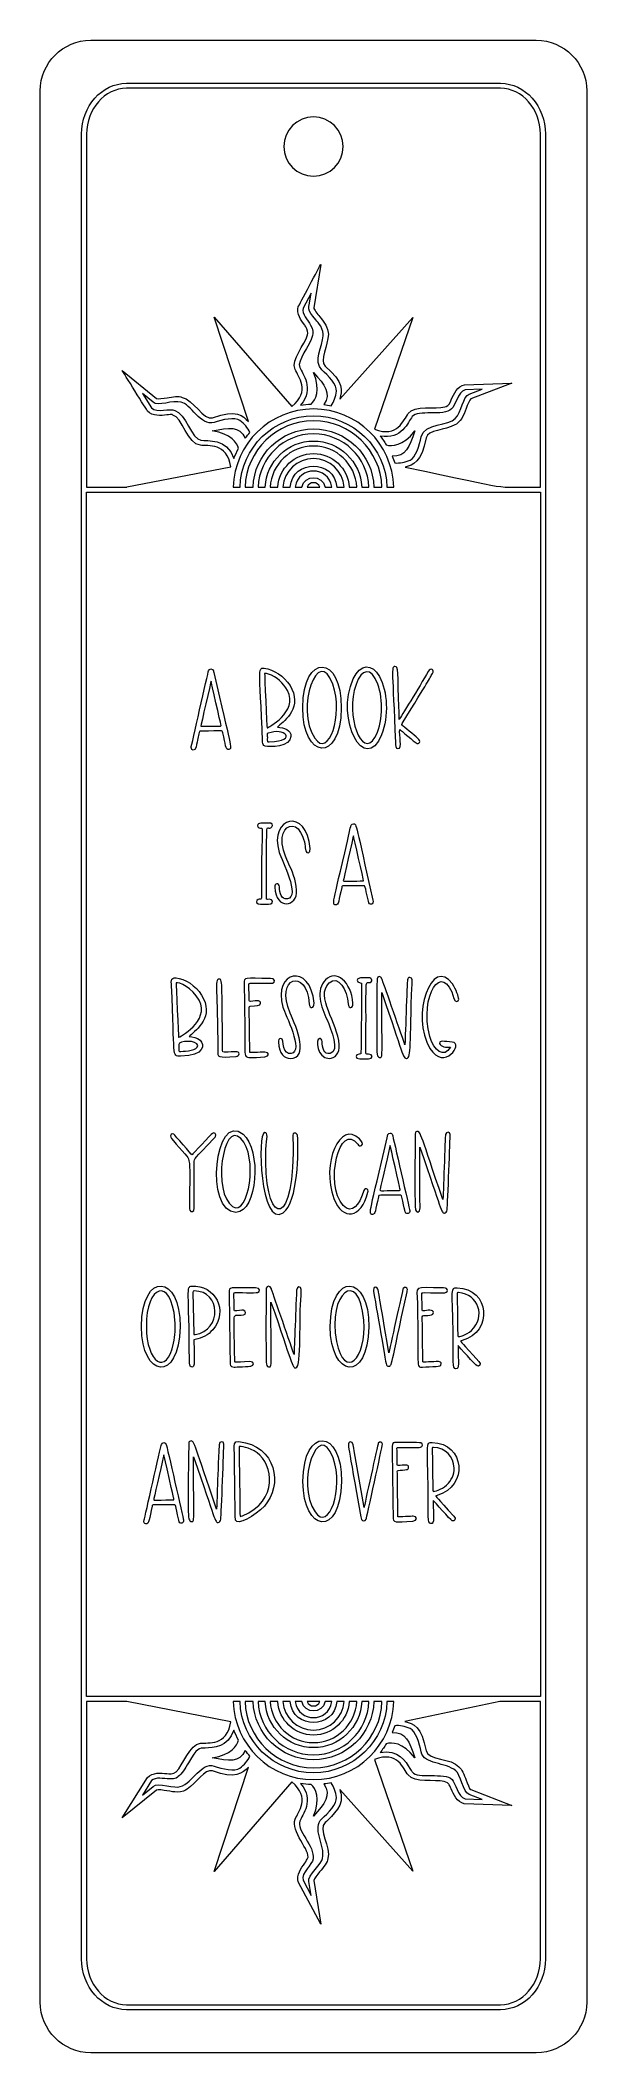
# Model space of a CAD drawing. Header units: inches. Extents: x 186 to 318, y 11 to 493.
import ezdxf

# ---------------------------------------------------------------- set-up
doc = ezdxf.new("R2010")
doc.units = ezdxf.units.IN
doc.header["$MEASUREMENT"] = 0
doc.layers.add('_U+0421_U+043B_U+043E_U+0439 1', color=7, linetype='Continuous')

msp = doc.modelspace()

# ---------------------------------------------------------------- linework, layer by layer
at = {"layer": '_U+0421_U+043B_U+043E_U+0439 1', "color": 7, "lineweight": 9, "true_color": 0xffffff}
msp.add_lwpolyline([(197.6, 96.17), (197.6, 384.91), (306.4, 384.91), (306.4, 96.17), (197.6, 96.17)], dxfattribs=at)
at = {"layer": '_U+0421_U+043B_U+043E_U+0439 1', "color": 1, "lineweight": 9, "true_color": 0xff0000}
for points, knots in [([(305.39, 493.2), (305.39, 493.2), (198.61, 493.2), (198.61, 493.2), (191.91, 493.2), (186.48, 487.77), (186.48, 481.07), (186.48, 481.07), (186.48, 22.93), (186.48, 22.93), (186.48, 16.23), (191.91, 10.8), (198.61, 10.8), (198.61, 10.8), (305.39, 10.8), (305.39, 10.8), (312.09, 10.8), (317.52, 16.23), (317.52, 22.93), (317.52, 22.93), (317.52, 481.07), (317.52, 481.07), (317.52, 487.77), (312.09, 493.2), (305.39, 493.2)], [0, 0, 0, 0, 1, 1, 1, 2, 2, 2, 3, 3, 3, 4, 4, 4, 5, 5, 5, 6, 6, 6, 7, 7, 7, 8, 8, 8, 8]), ([(252, 460.64), (248.09, 460.64), (244.91, 463.81), (244.91, 467.72), (244.91, 471.64), (248.09, 474.81), (252, 474.81), (255.91, 474.81), (259.09, 471.64), (259.09, 467.72), (259.09, 463.81), (255.91, 460.64), (252, 460.64)], [0, 0, 0, 0, 1, 1, 1, 2, 2, 2, 3, 3, 3, 4, 4, 4, 4])]:
    msp.add_open_spline(points, degree=3, knots=knots, dxfattribs=at)
at = {"layer": '_U+0421_U+043B_U+043E_U+0439 1', "color": 7, "lineweight": 9, "true_color": 0xffffff}
for points, knots in [([(296.82, 482.88), (296.82, 482.88), (207.18, 482.88), (207.18, 482.88), (201.24, 482.88), (196.4, 477.41), (196.4, 470.7), (196.4, 470.7), (196.4, 33.3), (196.4, 33.3), (196.4, 26.59), (201.23, 21.12), (207.18, 21.12), (207.18, 21.12), (296.82, 21.12), (296.82, 21.12), (302.76, 21.12), (307.6, 26.58), (307.6, 33.3), (307.6, 33.3), (307.6, 470.7), (307.6, 470.7), (307.6, 477.41), (302.77, 482.88), (296.82, 482.88)], [0, 0, 0, 0, 1, 1, 1, 2, 2, 2, 3, 3, 3, 4, 4, 4, 5, 5, 5, 6, 6, 6, 7, 7, 7, 8, 8, 8, 8]), ([(207.18, 481.68), (207.18, 481.68), (296.82, 481.68), (296.82, 481.68), (302.1, 481.68), (306.4, 476.75), (306.4, 470.7), (306.4, 470.7), (306.4, 386.11), (306.4, 386.11), (294.16, 386.11), (301.23, 385.16), (273.96, 390.89), (275.8, 391.33), (277.98, 392.04), (279, 397.88), (279.4, 399.82), (283.64, 399.74), (285.9, 400.99), (286.29, 401.2), (287.14, 401.78), (287.56, 402.57), (287.91, 403.23), (288.27, 404.06), (288.6, 404.95), (288.9, 405.74), (289.39, 407.05), (289.73, 407.22), (289.73, 407.22), (299.59, 411), (299.59, 411), (299.59, 411), (288.24, 410.6), (288.24, 410.6), (286.55, 410.37), (285.63, 408.39), (285.03, 407.02), (284.96, 406.86), (284.86, 406.7), (284.81, 406.53), (284.58, 405.67), (283.84, 405.44), (283.49, 405.33), (281.24, 404.61), (276.21, 405.87), (274.73, 403.71), (273.54, 402.22), (272.26, 397.87), (266.59, 399.94), (266.59, 399.94), (275.85, 426.77), (275.85, 426.77), (275.85, 426.77), (258.31, 407.2), (258.31, 407.2), (258.89, 409.13), (259.32, 411.3), (254.8, 415.08), (253.29, 416.41), (255.57, 420.13), (255.56, 422.73), (255.55, 423.12), (255.19, 424.54), (254.97, 424.92), (254.61, 425.56), (254.05, 426.23), (253.48, 426.93), (252.94, 427.58), (252.05, 428.67), (252.07, 429.04), (252.07, 429.04), (253.73, 439.47), (253.73, 439.47), (253.64, 439.31), (248.43, 429.51), (248.36, 429.34), (247.86, 427.66), (249.04, 426.05), (249.9, 424.87), (249.98, 424.77), (250.05, 424.65), (250.14, 424.54), (250.62, 424), (250.67, 422.98), (250.56, 422.57), (249.96, 420.25), (246.51, 416.62), (247.61, 414.3), (248.31, 412.52), (251.43, 409.24), (246.81, 405.37), (246.81, 405.37), (228.2, 426.81), (228.2, 426.81), (228.2, 426.81), (236.38, 401.82), (236.38, 401.82), (235.14, 403.15), (233.49, 404.81), (227.8, 402.73), (225.6, 402), (223.17, 407.19), (220.52, 407.59), (219.68, 407.97), (218.32, 407.75), (216.88, 407.51), (216.05, 407.37), (214.67, 407.14), (214.35, 407.35), (214.35, 407.35), (206.15, 414), (206.15, 414), (206.24, 413.84), (212.12, 404.42), (212.23, 404.28), (213.44, 403.01), (215.42, 403.22), (216.87, 403.38), (217.35, 403.43), (218, 403.5), (218.13, 403.46), (218.13, 403.46), (218.25, 403.36), (218.25, 403.36), (220.42, 403), (221.87, 396.35), (224.88, 396.11), (226.77, 395.83), (231.18, 396.89), (232.21, 390.95), (232.21, 390.95), (207.26, 386.12), (207.26, 386.12), (207.26, 386.12), (207.27, 386.11), (207.27, 386.11), (207.27, 386.11), (197.6, 386.11), (197.6, 386.11), (197.6, 386.11), (197.6, 470.7), (197.6, 470.7), (197.6, 476.75), (201.9, 481.68), (207.18, 481.68)], [0, 0, 0, 0, 1, 1, 1, 2, 2, 2, 3, 3, 3, 4, 4, 4, 5, 5, 5, 6, 6, 6, 7, 7, 7, 8, 8, 8, 9, 9, 9, 10, 10, 10, 11, 11, 11, 12, 12, 12, 13, 13, 13, 14, 14, 14, 15, 15, 15, 16, 16, 16, 17, 17, 17, 18, 18, 18, 19, 19, 19, 20, 20, 20, 21, 21, 21, 22, 22, 22, 23, 23, 23, 24, 24, 24, 25, 25, 25, 26, 26, 26, 27, 27, 27, 28, 28, 28, 29, 29, 29, 30, 30, 30, 31, 31, 31, 32, 32, 32, 33, 33, 33, 34, 34, 34, 35, 35, 35, 36, 36, 36, 37, 37, 37, 38, 38, 38, 39, 39, 39, 40, 40, 40, 41, 41, 41, 42, 42, 42, 43, 43, 43, 44, 44, 44, 45, 45, 45, 46, 46, 46, 47, 47, 47, 48, 48, 48, 48]), ([(251.32, 424.93), (250.64, 426.17), (249.14, 427.59), (249.49, 428.94), (249.49, 428.94), (251.42, 432.57), (251.42, 432.57), (250.75, 428.36), (250.36, 428.83), (252.55, 426.17), (252.83, 425.83), (253.35, 425.24), (253.72, 424.66), (254.2, 423.92), (254.37, 422.81), (254.34, 422.35), (254.16, 419.9), (251.84, 416.1), (254.02, 414.17), (255.48, 412.95), (257.71, 410.49), (257.48, 409.08), (257.33, 407.74), (256.92, 406.59), (256.23, 405.57), (255.66, 405.69), (255.07, 405.78), (254.48, 405.85), (256.32, 408.65), (254.76, 410.47), (252, 413.57), (253.77, 409.21), (252.46, 406.97), (251.48, 405.99), (250.61, 405.97), (249.76, 405.89), (248.92, 405.76), (252.31, 409.76), (249.31, 413.29), (248.71, 414.78), (247.94, 416.39), (251.15, 419.88), (251.77, 422.45), (251.89, 422.94), (251.91, 423.88), (251.32, 424.93)], [0, 0, 0, 0, 1, 1, 1, 2, 2, 2, 3, 3, 3, 4, 4, 4, 5, 5, 5, 6, 6, 6, 7, 7, 7, 8, 8, 8, 9, 9, 9, 10, 10, 10, 11, 11, 11, 12, 12, 12, 13, 13, 13, 14, 14, 14, 15, 15, 15, 15]), ([(235.64, 397.82), (234.14, 400.83), (231.78, 400.39), (227.71, 399.54), (232.34, 398.9), (233.65, 396.67), (234.01, 395.33), (233.6, 394.58), (233.25, 393.79), (232.93, 392.98), (231.16, 397.91), (226.61, 397.07), (225.02, 397.3), (222.9, 397.47), (221.29, 403.87), (218.74, 404.49), (217.66, 405.09), (214.49, 403.73), (213.14, 405.06), (213.14, 405.06), (210.97, 408.54), (210.97, 408.54), (210.97, 408.54), (213.54, 406.46), (213.54, 406.46), (214.69, 405.31), (218.23, 407.06), (220.28, 406.41), (222.42, 406.19), (224.97, 400.52), (228.19, 401.6), (229.99, 402.25), (233.23, 402.95), (234.34, 402.05), (235.44, 401.25), (236.22, 400.3), (236.77, 399.19), (236.37, 398.75), (236, 398.29), (235.64, 397.82)], [0, 0, 0, 0, 1, 1, 1, 2, 2, 2, 3, 3, 3, 4, 4, 4, 5, 5, 5, 6, 6, 6, 7, 7, 7, 8, 8, 8, 9, 9, 9, 10, 10, 10, 11, 11, 11, 12, 12, 12, 13, 13, 13, 13]), ([(271.47, 391.88), (271.29, 392.44), (271.09, 393), (270.86, 393.54), (274.19, 393.35), (274.99, 395.61), (276.29, 399.54), (273.39, 395.82), (270.78, 395.85), (269.45, 396.21), (269.01, 396.94), (268.52, 397.64), (267.99, 398.31), (273.15, 397.37), (274.7, 401.74), (275.69, 403), (276.9, 404.75), (283.25, 402.94), (285.05, 404.84), (286.12, 405.48), (286.52, 408.9), (288.35, 409.41), (288.35, 409.41), (292.45, 409.55), (292.45, 409.55), (292.45, 409.55), (289.36, 408.36), (289.36, 408.36), (287.79, 407.94), (287.54, 404), (285.96, 402.55), (284.69, 400.8), (278.5, 401.44), (277.82, 398.1), (277.49, 396.22), (276.48, 393.06), (275.14, 392.55), (273.9, 392.01), (272.7, 391.8), (271.47, 391.88)], [0, 0, 0, 0, 1, 1, 1, 2, 2, 2, 3, 3, 3, 4, 4, 4, 5, 5, 5, 6, 6, 6, 7, 7, 7, 8, 8, 8, 9, 9, 9, 10, 10, 10, 11, 11, 11, 12, 12, 12, 13, 13, 13, 13]), ([(269.62, 386.11), (269.31, 395.57), (261.53, 403.18), (252, 403.18), (242.46, 403.18), (234.69, 395.57), (234.38, 386.11), (234.38, 386.11), (232.74, 386.11), (232.74, 386.11), (233.05, 396.48), (241.56, 404.82), (252, 404.82), (262.44, 404.82), (270.95, 396.48), (271.26, 386.11), (271.26, 386.11), (269.62, 386.11), (269.62, 386.11)], [0, 0, 0, 0, 1, 1, 1, 2, 2, 2, 3, 3, 3, 4, 4, 4, 5, 5, 5, 6, 6, 6, 6]), ([(266.5, 386.11), (266.18, 393.85), (259.81, 400.05), (252, 400.05), (244.19, 400.05), (237.82, 393.85), (237.5, 386.11), (237.5, 386.11), (235.58, 386.11), (235.58, 386.11), (235.89, 394.91), (243.13, 401.98), (252, 401.98), (260.87, 401.98), (268.11, 394.91), (268.42, 386.11), (268.42, 386.11), (266.5, 386.11), (266.5, 386.11)], [0, 0, 0, 0, 1, 1, 1, 2, 2, 2, 3, 3, 3, 4, 4, 4, 5, 5, 5, 6, 6, 6, 6]), ([(263.58, 386.11), (263.27, 392.24), (258.2, 397.13), (252, 397.13), (245.8, 397.13), (240.73, 392.24), (240.42, 386.11), (240.42, 386.11), (238.7, 386.11), (238.7, 386.11), (239.02, 393.19), (244.85, 398.85), (252, 398.85), (259.15, 398.85), (264.99, 393.19), (265.3, 386.11), (265.3, 386.11), (263.58, 386.11), (263.58, 386.11)], [0, 0, 0, 0, 1, 1, 1, 2, 2, 2, 3, 3, 3, 4, 4, 4, 5, 5, 5, 6, 6, 6, 6]), ([(260.57, 386.11), (260.27, 390.58), (256.54, 394.12), (252, 394.12), (247.46, 394.12), (243.73, 390.58), (243.43, 386.11), (243.43, 386.11), (241.62, 386.11), (241.62, 386.11), (241.93, 391.58), (246.46, 395.93), (252, 395.93), (257.54, 395.93), (262.07, 391.58), (262.38, 386.11), (262.38, 386.11), (260.57, 386.11), (260.57, 386.11)], [0, 0, 0, 0, 1, 1, 1, 2, 2, 2, 3, 3, 3, 4, 4, 4, 5, 5, 5, 6, 6, 6, 6]), ([(257.61, 386.11), (256.91, 392.79), (247.09, 392.81), (246.39, 386.11), (246.39, 386.11), (244.63, 386.11), (244.63, 386.11), (244.93, 389.92), (248.12, 392.92), (252, 392.92), (255.88, 392.92), (259.07, 389.92), (259.37, 386.11), (259.37, 386.11), (257.61, 386.11), (257.61, 386.11)], [0, 0, 0, 0, 1, 1, 1, 2, 2, 2, 3, 3, 3, 4, 4, 4, 5, 5, 5, 5]), ([(254.76, 386.11), (254.13, 389.08), (249.87, 389.08), (249.24, 386.11), (249.24, 386.11), (247.62, 386.11), (247.62, 386.11), (248.31, 391.22), (255.69, 391.21), (256.38, 386.11), (256.38, 386.11), (254.76, 386.11), (254.76, 386.11)], [0, 0, 0, 0, 1, 1, 1, 2, 2, 2, 3, 3, 3, 4, 4, 4, 4]), ([(253.51, 386.11), (253.51, 386.11), (250.49, 386.11), (250.49, 386.11), (251.03, 387.49), (252.97, 387.49), (253.51, 386.11)], [0, 0, 0, 0, 1, 1, 1, 2, 2, 2, 2]), ([(256.61, 338.87), (259.29, 331.45), (255.57, 321.02), (252.32, 325.89), (247.56, 333.03), (253.16, 348.42), (256.61, 338.87)], [0, 0, 0, 0, 1, 1, 1, 2, 2, 2, 2]), ([(223.83, 323.79), (224.24, 325.6), (224.41, 326.36), (224.62, 327.24), (224.7, 327.59), (224.7, 327.59), (225.04, 327.59), (230.43, 327.64), (230.09, 327.87), (230.25, 327.19), (230.89, 324.43), (230.91, 323.06), (231.71, 323.21), (232.66, 323.39), (232.16, 323.9), (228.12, 341.64), (228.07, 341.82), (228.04, 341.96), (227.99, 342.08), (227.78, 342.66), (227.05, 342.65), (226.86, 342.08), (226.68, 341.53), (222.67, 323.78), (222.66, 323.67), (222.62, 322.91), (223.57, 322.61), (223.83, 323.79)], [0, 0, 0, 0, 1, 1, 1, 2, 2, 2, 3, 3, 3, 4, 4, 4, 5, 5, 5, 6, 6, 6, 7, 7, 7, 8, 8, 8, 9, 9, 9, 9]), ([(239.8, 324.95), (239.83, 324.48), (239.92, 324.17), (240.41, 324.01), (241.41, 323.68), (246.53, 323.8), (246.6, 326.33), (246.64, 327.94), (244.93, 328.41), (243.35, 328.57), (244.49, 329.66), (249.15, 332.67), (246.84, 337.65), (245.74, 340.03), (243.35, 341.92), (241.02, 342.5), (238.3, 343.17), (239.08, 343.5), (239.8, 324.95)], [0, 0, 0, 0, 1, 1, 1, 2, 2, 2, 3, 3, 3, 4, 4, 4, 5, 5, 5, 6, 6, 6, 6]), ([(258.66, 333.17), (258.83, 345.81), (249.45, 346.58), (249.41, 333.21), (249.38, 320.93), (258.44, 319.67), (258.66, 333.17)], [0, 0, 0, 0, 1, 1, 1, 2, 2, 2, 2]), ([(268.33, 326.72), (270.08, 331.08), (269.73, 337.19), (267.84, 340.68), (266.1, 343.9), (263.17, 343.75), (261.54, 340.16), (257.1, 330.34), (264.39, 316.97), (268.33, 326.72)], [0, 0, 0, 0, 1, 1, 1, 2, 2, 2, 3, 3, 3, 3]), ([(262.2, 338.8), (263.49, 342.59), (265.9, 343.11), (267.43, 338.87), (268.76, 335.19), (268.67, 329.21), (266.72, 326.03), (263.53, 320.86), (259.61, 331.2), (262.2, 338.8)], [0, 0, 0, 0, 1, 1, 1, 2, 2, 2, 3, 3, 3, 3]), ([(271.53, 343.1), (272.43, 343.08), (272.14, 342.41), (272.53, 332), (272.55, 331.5), (272.54, 330.91), (272.54, 330.4), (272.83, 330.83), (277.32, 338.11), (279.51, 341.9), (280.13, 342.96), (281.08, 342.31), (280.52, 341.38), (279.71, 340.01), (279.79, 339.95), (273.26, 329.43), (273.09, 329.17), (273.09, 329.17), (273.33, 328.96), (273.51, 328.8), (276.27, 326.51), (276.95, 325.94), (278, 325.06), (277.22, 324.38), (276.6, 324.76), (276.43, 324.87), (272.81, 327.9), (272.67, 328), (272.46, 326.57), (273.4, 323.41), (272.24, 323.41), (271.64, 323.41), (271.65, 324.21), (271.63, 324.83), (271.03, 342.09), (270.53, 343.06), (271.53, 343.1)], [0, 0, 0, 0, 1, 1, 1, 2, 2, 2, 3, 3, 3, 4, 4, 4, 5, 5, 5, 6, 6, 6, 7, 7, 7, 8, 8, 8, 9, 9, 9, 10, 10, 10, 11, 11, 11, 12, 12, 12, 12]), ([(227.43, 339.57), (227.44, 339.49), (229.76, 329.32), (229.78, 329.24), (229.9, 328.75), (229.85, 328.78), (229.52, 328.78), (229.44, 328.78), (225.06, 328.72), (225.01, 328.78), (224.95, 328.86), (227.4, 339.47), (227.43, 339.57)], [0, 0, 0, 0, 1, 1, 1, 2, 2, 2, 3, 3, 3, 4, 4, 4, 4]), ([(240.28, 341.43), (240.38, 341.48), (241.05, 341.33), (241.18, 341.28), (243.22, 340.54), (244.76, 339.2), (245.76, 337.3), (248.48, 332.17), (240.86, 328.35), (240.86, 328.35), (240.8, 328.43), (240.26, 341.32), (240.28, 341.43)], [0, 0, 0, 0, 1, 1, 1, 2, 2, 2, 3, 3, 3, 4, 4, 4, 4]), ([(241.4, 325.01), (240.8, 324.98), (240.93, 325.01), (240.94, 326.19), (240.94, 326.19), (240.92, 326.19), (240.92, 326.19), (240.92, 326.19), (240.9, 326.65), (240.9, 326.65), (240.88, 326.95), (240.88, 326.95), (241.16, 327.07), (244.79, 328.6), (248.59, 325.3), (241.4, 325.01)], [0, 0, 0, 0, 1, 1, 1, 2, 2, 2, 3, 3, 3, 4, 4, 4, 5, 5, 5, 5]), ([(238.72, 287.21), (240.13, 287.78), (239.14, 284.46), (239.66, 302.21), (239.66, 302.78), (239.67, 303.51), (239.66, 304.05), (239.66, 304.35), (239.66, 304.34), (239.33, 304.37), (238.79, 304.41), (238.61, 304.65), (238.6, 304.91), (238.56, 305.78), (239.81, 305.44), (241.28, 305.57), (242.05, 305.63), (242.33, 305.01), (242, 304.64), (240.46, 302.92), (240.85, 309.97), (240.7, 287.93), (240.69, 287.17), (240.66, 287.27), (241.36, 287.28), (242.36, 287.28), (242.33, 286.37), (241.78, 286.21), (241.42, 286.11), (239.03, 286.07), (238.7, 286.21), (238.23, 286.41), (238.23, 287.02), (238.72, 287.21)], [0, 0, 0, 0, 1, 1, 1, 2, 2, 2, 3, 3, 3, 4, 4, 4, 5, 5, 5, 6, 6, 6, 7, 7, 7, 8, 8, 8, 9, 9, 9, 10, 10, 10, 11, 11, 11, 11]), ([(251.24, 299.44), (251.34, 298.24), (250.36, 298.22), (250.17, 298.87), (249.88, 299.87), (250.26, 300.82), (248.9, 303.32), (247.47, 305.95), (244.8, 304.97), (244.49, 302.07), (244.06, 298.03), (247.65, 294.36), (247.96, 289.51), (248.23, 285.45), (242.98, 284.54), (242.69, 290.18), (242.64, 291.17), (243.72, 291.39), (243.82, 290.26), (243.94, 288.76), (244.25, 287.13), (245.74, 287.4), (248.9, 287.96), (244.37, 296.56), (243.78, 298.53), (241.2, 307.12), (250.46, 309.39), (251.24, 299.44)], [0, 0, 0, 0, 1, 1, 1, 2, 2, 2, 3, 3, 3, 4, 4, 4, 5, 5, 5, 6, 6, 6, 7, 7, 7, 8, 8, 8, 9, 9, 9, 9]), ([(258.76, 290.15), (258.89, 290.7), (258.54, 290.51), (263.88, 290.53), (264.52, 290.53), (264.25, 290.74), (265.15, 286.8), (265.38, 285.68), (266.49, 285.96), (266.23, 287.11), (262.1, 305.24), (262.38, 305.41), (261.56, 305.41), (261.03, 305.41), (260.95, 304.84), (260.83, 304.32), (256.8, 286.64), (256.31, 286.11), (257.24, 285.93), (258.06, 285.76), (258.06, 287.13), (258.76, 290.15)], [0, 0, 0, 0, 1, 1, 1, 2, 2, 2, 3, 3, 3, 4, 4, 4, 5, 5, 5, 6, 6, 6, 7, 7, 7, 7]), ([(261.57, 302.48), (261.6, 302.35), (264.06, 291.83), (263.97, 291.73), (263.91, 291.65), (259.19, 291.64), (259.15, 291.68), (259.09, 291.77), (261.55, 302.38), (261.57, 302.48)], [0, 0, 0, 0, 1, 1, 1, 2, 2, 2, 3, 3, 3, 3]), ([(246.4, 260.02), (248.03, 256.31), (250.99, 249.14), (246.38, 249.14), (245.09, 249.14), (243.73, 250.1), (243.58, 253.09), (243.55, 253.51), (243.74, 253.92), (244.14, 253.92), (244.86, 253.92), (244.62, 252.83), (244.89, 251.75), (245.13, 250.82), (245.68, 250.14), (246.62, 250.31), (249.8, 250.87), (245.19, 259.69), (244.67, 261.44), (242.08, 270.04), (251.35, 272.28), (252.13, 262.35), (252.23, 261.15), (251.08, 260.93), (250.99, 262.22), (250.38, 271.07), (242.64, 268.58), (246.4, 260.02)], [0, 0, 0, 0, 1, 1, 1, 2, 2, 2, 3, 3, 3, 4, 4, 4, 5, 5, 5, 6, 6, 6, 7, 7, 7, 8, 8, 8, 9, 9, 9, 9]), ([(255.24, 258.37), (253.78, 261.59), (252.42, 265.45), (254.91, 268), (257.41, 270.55), (261.06, 267.58), (261.47, 262.35), (261.57, 261.15), (260.42, 260.92), (260.33, 262.22), (260.1, 265.5), (257.89, 269.31), (255.74, 267.23), (252.35, 263.92), (257.84, 257.74), (258.19, 252.41), (258.32, 250.36), (257.17, 249.14), (255.72, 249.14), (252.84, 249.14), (252.34, 253.92), (253.48, 253.92), (253.71, 253.92), (253.99, 253.79), (254.04, 253.17), (254.17, 251.66), (254.48, 250.05), (255.96, 250.31), (258.35, 250.73), (256.24, 256.15), (255.24, 258.37)], [0, 0, 0, 0, 1, 1, 1, 2, 2, 2, 3, 3, 3, 4, 4, 4, 5, 5, 5, 6, 6, 6, 7, 7, 7, 8, 8, 8, 9, 9, 9, 10, 10, 10, 10]), ([(285.3, 267.01), (286.22, 265.71), (286.81, 263.88), (286.81, 263.35), (286.81, 262.71), (285.95, 262.49), (285.67, 263.49), (283.02, 273.02), (277.25, 264.06), (279.9, 254.42), (280.88, 250.9), (283.26, 249.14), (284.85, 251.81), (283.97, 251.79), (282.39, 251.88), (282.25, 252.75), (282.12, 253.56), (283.35, 253.17), (285.26, 253.05), (288.12, 252.88), (283.35, 245.92), (279.93, 251.53), (275.17, 259.34), (280.41, 273.91), (285.3, 267.01)], [0, 0, 0, 0, 1, 1, 1, 2, 2, 2, 3, 3, 3, 4, 4, 4, 5, 5, 5, 6, 6, 6, 7, 7, 7, 8, 8, 8, 8]), ([(220.14, 249.67), (226.01, 249.79), (225.95, 252.47), (224.79, 253.53), (224.05, 254.2), (223.09, 254.29), (222.15, 254.39), (223.27, 255.47), (227.95, 258.49), (225.64, 263.46), (224.53, 265.85), (222.15, 267.74), (219.82, 268.32), (217.6, 268.87), (217.9, 267.75), (217.95, 266.65), (218.79, 249.58), (217.92, 249.6), (220.14, 249.67)], [0, 0, 0, 0, 1, 1, 1, 2, 2, 2, 3, 3, 3, 4, 4, 4, 5, 5, 5, 6, 6, 6, 6]), ([(219.08, 267.25), (219.7, 267.56), (223, 266.06), (224.56, 263.12), (227.28, 257.98), (219.65, 254.17), (219.65, 254.17), (219.6, 254.24), (219.06, 267.15), (219.08, 267.25)], [0, 0, 0, 0, 1, 1, 1, 2, 2, 2, 3, 3, 3, 3]), ([(230.61, 250.68), (233.2, 250.63), (234.05, 251.02), (234.14, 250.28), (234.18, 249.9), (233.84, 249.65), (233.45, 249.62), (228.93, 249.28), (229.04, 249.43), (229.04, 251.02), (229.04, 265.5), (228.17, 268.15), (229.35, 268.15), (230.18, 268.15), (230.05, 267.99), (230.18, 251.08), (230.18, 250.68), (230.18, 250.68), (230.61, 250.68)], [0, 0, 0, 0, 1, 1, 1, 2, 2, 2, 3, 3, 3, 4, 4, 4, 5, 5, 5, 6, 6, 6, 6]), ([(235.37, 267.21), (235.35, 268.65), (235.27, 268.34), (241.71, 268.32), (242.83, 268.37), (242.86, 267.34), (242.15, 267.2), (241.77, 267.13), (237.21, 267.2), (236.82, 267.18), (236.51, 267.17), (236.51, 267.17), (236.51, 266.89), (236.51, 266.79), (236.56, 262.9), (236.63, 262.83), (236.7, 262.77), (238.24, 262.94), (238.33, 262.95), (239.08, 263.01), (239.31, 262.73), (239.29, 262.39), (239.27, 261.68), (238.31, 261.76), (236.84, 261.66), (236.65, 261.65), (236.59, 261.57), (236.59, 261.38), (236.6, 261.33), (236.71, 250.59), (236.74, 250.56), (236.82, 250.48), (240.24, 250.67), (240.35, 250.67), (241.46, 250.7), (241.45, 249.58), (240.32, 249.52), (234.17, 249.21), (235.75, 248.27), (235.52, 256.58), (235.52, 256.61), (235.37, 267.21), (235.37, 267.21)], [0, 0, 0, 0, 1, 1, 1, 2, 2, 2, 3, 3, 3, 4, 4, 4, 5, 5, 5, 6, 6, 6, 7, 7, 7, 8, 8, 8, 9, 9, 9, 10, 10, 10, 11, 11, 11, 12, 12, 12, 13, 13, 13, 14, 14, 14, 14]), ([(265.15, 249.04), (264.52, 249.03), (263.72, 249.04), (263.08, 249.04), (261.92, 249.04), (261.95, 250.16), (262.96, 250.18), (263.38, 250.18), (263.35, 250.23), (263.36, 250.43), (263.44, 251.46), (263.54, 266.16), (263.53, 266.96), (263.52, 267.26), (263.52, 267.25), (263.2, 267.27), (262.15, 267.36), (262.24, 268.41), (263.24, 268.42), (263.86, 268.43), (264.55, 268.43), (265.14, 268.48), (266.23, 268.56), (266.3, 267.32), (265.23, 267.31), (264.32, 267.3), (264.68, 268.52), (264.56, 250.84), (264.56, 250.1), (264.51, 250.18), (265.22, 250.19), (266.29, 250.17), (266.34, 249.06), (265.15, 249.04)], [0, 0, 0, 0, 1, 1, 1, 2, 2, 2, 3, 3, 3, 4, 4, 4, 5, 5, 5, 6, 6, 6, 7, 7, 7, 8, 8, 8, 9, 9, 9, 10, 10, 10, 11, 11, 11, 11]), ([(274.33, 249.16), (273.49, 249.03), (273.5, 250.12), (268.36, 264.94), (268.38, 249.18), (268.73, 249.3), (267.82, 249.4), (266.99, 249.49), (267.26, 251.21), (267.2, 254.47), (267.12, 258.81), (267.23, 268.17), (267.24, 268.25), (267.33, 268.85), (268.14, 269.04), (268.47, 268.06), (268.5, 267.96), (272.62, 256.11), (273.91, 252.39), (273.95, 252.71), (274.44, 267.59), (274.53, 268.02), (274.6, 268.32), (274.79, 268.54), (275.11, 268.54), (275.78, 268.51), (275.65, 267.69), (275.63, 267.01), (275.05, 252.57), (275.46, 249.34), (274.33, 249.16)], [0, 0, 0, 0, 1, 1, 1, 2, 2, 2, 3, 3, 3, 4, 4, 4, 5, 5, 5, 6, 6, 6, 7, 7, 7, 8, 8, 8, 9, 9, 9, 10, 10, 10, 10]), ([(224.25, 252.24), (224.31, 251.08), (221.37, 250.87), (220.2, 250.82), (219.59, 250.79), (219.73, 250.83), (219.74, 252.01), (219.74, 252.01), (219.72, 252.01), (219.72, 252.01), (219.72, 252.01), (219.7, 252.47), (219.7, 252.47), (219.65, 253.47), (224.18, 253.59), (224.25, 252.24)], [0, 0, 0, 0, 1, 1, 1, 2, 2, 2, 3, 3, 3, 4, 4, 4, 5, 5, 5, 5]), ([(233.41, 212.24), (238.64, 212.24), (239.53, 227.33), (235.12, 230.99), (228.33, 236.62), (225.87, 212.24), (233.41, 212.24)], [0, 0, 0, 0, 1, 1, 1, 2, 2, 2, 2]), ([(234.54, 229.98), (238.89, 225.75), (236.42, 211.07), (232.58, 213.65), (227.77, 216.89), (230.19, 234.22), (234.54, 229.98)], [0, 0, 0, 0, 1, 1, 1, 2, 2, 2, 2]), ([(256.88, 215.6), (253.76, 223.83), (258.41, 234.51), (263.01, 229.83), (263.51, 229.33), (264.1, 228.67), (263.52, 228.25), (263.17, 228), (262.86, 228.25), (262.6, 228.59), (258.38, 234.25), (254.45, 219.03), (259.15, 213.88), (261.14, 211.7), (263.12, 214.13), (263.89, 217.03), (264.24, 218.39), (265.28, 217.91), (265.06, 217.06), (263.46, 210.76), (258.95, 210.14), (256.88, 215.6)], [0, 0, 0, 0, 1, 1, 1, 2, 2, 2, 3, 3, 3, 4, 4, 4, 5, 5, 5, 6, 6, 6, 7, 7, 7, 7]), ([(284.03, 212.86), (283.97, 212.29), (283.66, 212.07), (283.37, 212.07), (282.66, 212.07), (282.8, 212.54), (277.48, 227.84), (277.49, 221.04), (277.42, 217.75), (277.57, 213.32), (277.61, 211.97), (276.52, 212.09), (276.45, 212.85), (276.3, 214.41), (276.25, 222.34), (276.29, 223.82), (276.48, 231.26), (276.12, 231.41), (276.74, 231.61), (277.74, 231.95), (277.73, 230.52), (283.03, 215.3), (283.07, 215.62), (283.56, 230.5), (283.65, 230.93), (283.81, 231.69), (284.74, 231.57), (284.76, 230.88), (284.78, 230.4), (284.18, 214.25), (284.03, 212.86)], [0, 0, 0, 0, 1, 1, 1, 2, 2, 2, 3, 3, 3, 4, 4, 4, 5, 5, 5, 6, 6, 6, 7, 7, 7, 8, 8, 8, 9, 9, 9, 10, 10, 10, 10]), ([(221.89, 225.38), (221.57, 225.75), (217.99, 229.84), (217.76, 230.26), (217.51, 230.7), (218, 231.24), (218.5, 230.96), (218.71, 230.85), (222.83, 226.02), (222.88, 226.02), (222.88, 226.02), (227.57, 231.04), (227.75, 231.17), (228.26, 231.53), (228.82, 230.95), (228.52, 230.44), (228.44, 230.32), (228.34, 230.19), (228.21, 230.05), (223.34, 224.83), (223.38, 225.18), (223.39, 224.24), (223.41, 222.86), (223.42, 214.92), (223.42, 213.27), (223.45, 212.21), (222.55, 212.21), (222.36, 212.8), (222.01, 213.85), (222.77, 224.38), (221.89, 225.38)], [0, 0, 0, 0, 1, 1, 1, 2, 2, 2, 3, 3, 3, 4, 4, 4, 5, 5, 5, 6, 6, 6, 7, 7, 7, 8, 8, 8, 9, 9, 9, 10, 10, 10, 10]), ([(247.15, 226.4), (247.23, 230.17), (246.68, 231.28), (247.58, 231.26), (247.88, 231.26), (248.1, 231.03), (248.14, 230.66), (248.55, 227.23), (248.27, 214.62), (244.73, 212.16), (239.27, 208.37), (238.36, 231.38), (240.32, 231.36), (241.22, 231.32), (240.74, 230.21), (240.61, 227.35), (239.85, 210.11), (246.73, 206.85), (247.15, 226.4)], [0, 0, 0, 0, 1, 1, 1, 2, 2, 2, 3, 3, 3, 4, 4, 4, 5, 5, 5, 6, 6, 6, 6]), ([(266.15, 211.73), (266.84, 211.73), (266.82, 212.76), (267.56, 215.96), (267.69, 216.52), (267.34, 216.33), (272.68, 216.35), (273.09, 216.35), (273.09, 216.35), (273.19, 215.92), (273.86, 213.05), (273.84, 211.78), (274.66, 211.93), (275.01, 212), (275.14, 212.36), (275.08, 212.7), (275.03, 212.96), (271.05, 230.5), (270.93, 230.8), (270.83, 231.09), (270.61, 231.24), (270.35, 231.23), (269.83, 231.22), (269.75, 230.65), (269.63, 230.14), (265.6, 212.46), (265.03, 211.73), (266.15, 211.73)], [0, 0, 0, 0, 1, 1, 1, 2, 2, 2, 3, 3, 3, 4, 4, 4, 5, 5, 5, 6, 6, 6, 7, 7, 7, 8, 8, 8, 9, 9, 9, 9]), ([(267.99, 217.84), (268.32, 219.3), (270.19, 227.61), (270.37, 228.3), (270.39, 228.22), (272.71, 218.04), (272.72, 217.96), (272.85, 217.48), (272.79, 217.51), (272.46, 217.5), (267.57, 217.45), (267.86, 217.26), (267.99, 217.84)], [0, 0, 0, 0, 1, 1, 1, 2, 2, 2, 3, 3, 3, 4, 4, 4, 4]), ([(220.01, 184.8), (220.18, 197.44), (210.79, 198.24), (210.76, 184.85), (210.73, 172.56), (219.79, 171.3), (220.01, 184.8)], [0, 0, 0, 0, 1, 1, 1, 2, 2, 2, 2]), ([(257.52, 181.26), (255.19, 192.75), (262.96, 199.23), (264.05, 186.37), (264.83, 177.09), (259.42, 171.88), (257.52, 181.26)], [0, 0, 0, 0, 1, 1, 1, 2, 2, 2, 2]), ([(265.26, 184.8), (265.43, 197.46), (256.05, 198.21), (256.02, 184.85), (255.98, 172.73), (265.05, 171.15), (265.26, 184.8)], [0, 0, 0, 0, 1, 1, 1, 2, 2, 2, 2]), ([(211.93, 184.83), (211.76, 194.86), (217.89, 197.04), (218.79, 186.37), (218.94, 184.56), (218.83, 182.72), (218.46, 180.91), (216.82, 172.86), (211.93, 176.15), (211.93, 184.83)], [0, 0, 0, 0, 1, 1, 1, 2, 2, 2, 3, 3, 3, 3]), ([(222.24, 176.78), (222.24, 176.56), (222.24, 176.34), (222.25, 176.12), (222.29, 174.76), (223.4, 174.98), (223.39, 175.89), (223.36, 177.71), (223.4, 179.54), (223.31, 181.4), (223.29, 181.69), (223.29, 181.73), (223.62, 181.78), (225.32, 182.05), (226.75, 182.83), (227.85, 184.11), (231.75, 188.61), (228.36, 194.93), (222.79, 194.56), (221.43, 194.46), (222.18, 193.79), (222.24, 176.78)], [0, 0, 0, 0, 1, 1, 1, 2, 2, 2, 3, 3, 3, 4, 4, 4, 5, 5, 5, 6, 6, 6, 7, 7, 7, 7]), ([(223.39, 193.41), (229.85, 193.41), (230.14, 184.02), (223.6, 182.93), (223.31, 182.88), (223.29, 182.89), (223.28, 183.21), (223.28, 183.21), (223.1, 193.05), (223.1, 193.05), (223.09, 193.41), (223.1, 193.41), (223.39, 193.41)], [0, 0, 0, 0, 1, 1, 1, 2, 2, 2, 3, 3, 3, 4, 4, 4, 4]), ([(233.01, 175.16), (232.47, 175.16), (232.07, 175.3), (232, 175.83), (232, 175.88), (231.78, 193.01), (231.78, 193.02), (231.76, 194.46), (231.66, 194.15), (238.12, 194.14), (239.29, 194.16), (239.22, 193.15), (238.56, 193.02), (238.18, 192.95), (233.62, 193.02), (233.23, 193), (232.92, 192.99), (232.92, 192.99), (232.92, 192.71), (232.94, 191.44), (232.96, 190.15), (232.99, 188.88), (233, 188.62), (233.02, 188.61), (233.27, 188.63), (233.54, 188.65), (234.92, 188.8), (235.16, 188.77), (235.9, 188.68), (235.85, 187.77), (235.21, 187.67), (232.19, 187.21), (233.02, 189.82), (233.11, 176.73), (233.13, 176.1), (232.82, 176.32), (236.76, 176.49), (237.81, 176.52), (237.81, 175.54), (236.98, 175.37), (236.8, 175.33), (233.14, 175.16), (233.01, 175.16)], [0, 0, 0, 0, 1, 1, 1, 2, 2, 2, 3, 3, 3, 4, 4, 4, 5, 5, 5, 6, 6, 6, 7, 7, 7, 8, 8, 8, 9, 9, 9, 10, 10, 10, 11, 11, 11, 12, 12, 12, 13, 13, 13, 14, 14, 14, 14]), ([(249.07, 193.78), (249.08, 193.39), (249.05, 192.59), (249.02, 192.32), (248.51, 187.12), (249.19, 175.2), (247.76, 174.98), (246.92, 174.85), (246.94, 175.92), (241.79, 190.75), (241.8, 174.93), (242.14, 175.1), (241.24, 175.21), (240.45, 175.3), (240.7, 176.42), (240.63, 180.29), (240.54, 184.6), (240.66, 193.98), (240.67, 194.07), (240.76, 194.67), (241.56, 194.86), (241.9, 193.88), (241.93, 193.78), (246.07, 181.86), (247.34, 178.21), (247.34, 178.21), (247.7, 188.21), (247.94, 193.62), (247.99, 194.64), (249.04, 194.52), (249.07, 193.78)], [0, 0, 0, 0, 1, 1, 1, 2, 2, 2, 3, 3, 3, 4, 4, 4, 5, 5, 5, 6, 6, 6, 7, 7, 7, 8, 8, 8, 9, 9, 9, 10, 10, 10, 10]), ([(270.05, 175.36), (269.77, 175.36), (269.57, 175.49), (269.48, 175.73), (269.32, 176.16), (266.38, 193.33), (266.35, 193.62), (266.27, 194.45), (267.28, 194.6), (267.45, 193.82), (267.61, 193.09), (267.67, 192.61), (270.08, 178.6), (270.14, 178.86), (273.38, 193.79), (273.52, 194), (273.84, 194.5), (274.49, 194.25), (274.51, 193.75), (274.51, 193.56), (274.47, 193.36), (274.44, 193.2), (270.45, 174.91), (270.8, 175.36), (270.05, 175.36)], [0, 0, 0, 0, 1, 1, 1, 2, 2, 2, 3, 3, 3, 4, 4, 4, 5, 5, 5, 6, 6, 6, 7, 7, 7, 8, 8, 8, 8]), ([(277.99, 192.71), (278.01, 191.44), (278.03, 190.15), (278.06, 188.88), (278.07, 188.62), (278.09, 188.62), (278.34, 188.63), (279.25, 188.7), (280.81, 189.09), (280.77, 188.21), (280.72, 187.05), (278.06, 187.96), (278.07, 187.2), (278.09, 186.2), (278.21, 178.06), (278.19, 176.52), (278.18, 176.38), (278.22, 176.33), (278.38, 176.35), (278.51, 176.35), (281.84, 176.5), (281.99, 176.49), (282.37, 176.47), (282.61, 176.29), (282.64, 176.01), (282.72, 175.39), (281.99, 175.35), (281.4, 175.32), (280.3, 175.27), (279.21, 175.21), (278.12, 175.16), (276.54, 175.1), (277.24, 174.88), (276.9, 190.4), (276.79, 195.01), (275.71, 194.16), (283.19, 194.14), (283.9, 194.15), (284.11, 193.84), (284.09, 193.53), (284.04, 192.68), (282.93, 192.98), (278.54, 193), (277.9, 193.01), (277.99, 192.92), (277.99, 192.71)], [0, 0, 0, 0, 1, 1, 1, 2, 2, 2, 3, 3, 3, 4, 4, 4, 5, 5, 5, 6, 6, 6, 7, 7, 7, 8, 8, 8, 9, 9, 9, 10, 10, 10, 11, 11, 11, 12, 12, 12, 13, 13, 13, 14, 14, 14, 15, 15, 15, 15]), ([(286.44, 194.15), (284.8, 194.17), (285.33, 194.07), (285.46, 183.42), (285.54, 176.46), (285.23, 174.76), (286.14, 174.73), (287.05, 174.73), (286.64, 176), (286.67, 180.3), (286.94, 180), (290.84, 175.59), (291.21, 175.43), (291.74, 175.21), (292.32, 175.79), (291.65, 176.51), (287.55, 180.92), (287.28, 181.36), (287.28, 181.36), (287.31, 181.39), (287.47, 181.44), (287.65, 181.49), (295.19, 183.63), (294.21, 194.01), (286.44, 194.15)], [0, 0, 0, 0, 1, 1, 1, 2, 2, 2, 3, 3, 3, 4, 4, 4, 5, 5, 5, 6, 6, 6, 7, 7, 7, 8, 8, 8, 8]), ([(286.66, 182.48), (286.53, 182.61), (286.53, 187.15), (286.53, 187.33), (286.52, 193.11), (286.17, 193.04), (286.77, 193), (291.56, 192.74), (293.39, 187.23), (289.87, 183.95), (288.65, 182.82), (286.84, 182.36), (286.66, 182.48)], [0, 0, 0, 0, 1, 1, 1, 2, 2, 2, 3, 3, 3, 4, 4, 4, 4]), ([(252.38, 140.44), (247.67, 147.51), (253.22, 162.99), (256.68, 153.41), (259.36, 145.99), (255.64, 135.56), (252.38, 140.44)], [0, 0, 0, 0, 1, 1, 1, 2, 2, 2, 2]), ([(249.48, 147.75), (249.45, 135.47), (258.51, 134.21), (258.73, 147.71), (258.9, 160.43), (249.51, 161.07), (249.48, 147.75)], [0, 0, 0, 0, 1, 1, 1, 2, 2, 2, 2]), ([(216.68, 156.62), (216.46, 157.19), (215.74, 157.2), (215.55, 156.62), (215.36, 156.04), (211.55, 139.11), (211.4, 138.52), (211.26, 137.89), (211.47, 137.62), (211.78, 137.56), (212.6, 137.39), (212.62, 138.85), (213.3, 141.78), (213.43, 142.33), (213.08, 142.14), (218.42, 142.16), (219.07, 142.16), (218.81, 142.3), (219.69, 138.44), (219.93, 137.31), (220.97, 137.68), (220.82, 138.52), (220.77, 138.78), (216.79, 156.32), (216.68, 156.62)], [0, 0, 0, 0, 1, 1, 1, 2, 2, 2, 3, 3, 3, 4, 4, 4, 5, 5, 5, 6, 6, 6, 7, 7, 7, 8, 8, 8, 8]), ([(230.5, 156.69), (230.53, 156.09), (229.9, 139.84), (229.77, 138.68), (229.72, 138.26), (229.52, 137.88), (229.11, 137.88), (228.4, 137.88), (228.54, 138.35), (223.22, 153.66), (223.24, 137.72), (223.56, 138.02), (222.68, 138.12), (221.68, 138.24), (221.9, 140.67), (222.09, 156.62), (222.09, 157), (222.1, 157.3), (222.48, 157.43), (223.48, 157.76), (223.56, 156.06), (228.77, 141.12), (228.77, 141.12), (229.01, 148.46), (229.37, 156.53), (229.42, 157.55), (230.48, 157.43), (230.5, 156.69)], [0, 0, 0, 0, 1, 1, 1, 2, 2, 2, 3, 3, 3, 4, 4, 4, 5, 5, 5, 6, 6, 6, 7, 7, 7, 8, 8, 8, 9, 9, 9, 9]), ([(234.06, 157.3), (232.85, 157.41), (232.96, 156.46), (233.01, 155.43), (233.03, 155.04), (233.2, 138.81), (233.29, 138.45), (233.62, 137.12), (237.96, 139.42), (240.22, 141.85), (244.74, 146.73), (243.1, 156.43), (234.06, 157.3)], [0, 0, 0, 0, 1, 1, 1, 2, 2, 2, 3, 3, 3, 4, 4, 4, 4]), ([(234.99, 139.53), (233.98, 139.12), (234.53, 138.61), (234.26, 147.69), (234.26, 147.71), (234.15, 156.11), (234.14, 156.1), (234.31, 156.26), (236.69, 155.91), (238.46, 154.63), (242.25, 151.9), (243.76, 143.07), (234.99, 139.53)], [0, 0, 0, 0, 1, 1, 1, 2, 2, 2, 3, 3, 3, 4, 4, 4, 4]), ([(268.53, 156.66), (268.54, 156.25), (264.71, 138.94), (264.62, 138.68), (264.43, 138.1), (263.68, 138.17), (263.5, 138.64), (263.44, 138.82), (263.39, 139.01), (263.34, 139.27), (260.32, 156.78), (259.93, 157.03), (260.81, 157.22), (261.58, 157.39), (261.65, 155.84), (261.78, 155.06), (261.78, 155.06), (264.11, 141.51), (264.11, 141.51), (264.17, 141.77), (267.41, 156.7), (267.54, 156.91), (267.87, 157.4), (268.52, 157.16), (268.53, 156.66)], [0, 0, 0, 0, 1, 1, 1, 2, 2, 2, 3, 3, 3, 4, 4, 4, 5, 5, 5, 6, 6, 6, 7, 7, 7, 8, 8, 8, 8]), ([(277.65, 155.93), (277.37, 155.87), (272.86, 155.91), (272.57, 155.91), (271.93, 155.92), (272.01, 155.83), (272.02, 155.61), (272.03, 154.34), (272.06, 153.05), (272.09, 151.78), (272.1, 151.52), (272.12, 151.52), (272.37, 151.54), (273.56, 151.63), (274.84, 151.97), (274.8, 151.12), (274.79, 150.83), (274.6, 150.62), (274.3, 150.58), (273.91, 150.52), (272.71, 150.41), (272.34, 150.38), (272.16, 150.37), (272.1, 150.3), (272.1, 150.1), (272.1, 150.08), (272.23, 139.3), (272.25, 139.28), (272.32, 139.21), (275.75, 139.39), (275.86, 139.4), (276.95, 139.43), (276.97, 138.3), (275.83, 138.25), (271.42, 138.03), (271.08, 137.67), (271.07, 139.33), (270.94, 157.59), (270.45, 156.99), (271.63, 157.06), (271.87, 157.07), (277.44, 157.09), (277.71, 156.99), (278.33, 156.76), (278.19, 156.03), (277.65, 155.93)], [0, 0, 0, 0, 1, 1, 1, 2, 2, 2, 3, 3, 3, 4, 4, 4, 5, 5, 5, 6, 6, 6, 7, 7, 7, 8, 8, 8, 9, 9, 9, 10, 10, 10, 11, 11, 11, 12, 12, 12, 13, 13, 13, 14, 14, 14, 15, 15, 15, 15]), ([(280.47, 157.06), (278.8, 157.1), (279.35, 156.91), (279.48, 146.33), (279.57, 139.37), (279.25, 137.67), (280.17, 137.64), (281.09, 137.64), (280.67, 138.89), (280.7, 143.21), (280.97, 142.9), (284.86, 138.5), (285.24, 138.34), (285.74, 138.13), (286.36, 138.68), (285.68, 139.42), (281.57, 143.84), (281.3, 144.27), (281.3, 144.27), (281.33, 144.3), (281.5, 144.35), (281.67, 144.4), (289.21, 146.54), (288.24, 156.92), (280.47, 157.06)], [0, 0, 0, 0, 1, 1, 1, 2, 2, 2, 3, 3, 3, 4, 4, 4, 5, 5, 5, 6, 6, 6, 7, 7, 7, 8, 8, 8, 8]), ([(283.9, 146.85), (282.68, 145.72), (280.86, 145.27), (280.68, 145.39), (280.56, 145.52), (280.56, 150.06), (280.56, 150.24), (280.54, 156.02), (280.19, 155.95), (280.8, 155.91), (283.63, 155.76), (285.66, 153.72), (285.72, 150.96), (285.76, 149.4), (285.14, 148.02), (283.9, 146.85)], [0, 0, 0, 0, 1, 1, 1, 2, 2, 2, 3, 3, 3, 4, 4, 4, 5, 5, 5, 5]), ([(218.21, 143.32), (213.35, 143.27), (213.61, 143.08), (213.73, 143.66), (214.06, 145.11), (215.93, 153.42), (216.11, 154.11), (218.44, 143.89), (218.49, 143.69), (218.49, 143.69), (218.56, 143.32), (218.57, 143.32), (218.21, 143.32)], [0, 0, 0, 0, 1, 1, 1, 2, 2, 2, 3, 3, 3, 4, 4, 4, 4]), ([(296.82, 22.32), (296.82, 22.32), (207.18, 22.32), (207.18, 22.32), (201.9, 22.32), (197.6, 27.25), (197.6, 33.3), (197.6, 33.3), (197.6, 94.97), (197.6, 94.97), (197.6, 94.97), (207.27, 94.97), (207.27, 94.97), (207.27, 94.97), (207.26, 94.96), (207.26, 94.96), (207.26, 94.96), (232.21, 90.13), (232.21, 90.13), (231.18, 84.18), (226.75, 85.25), (224.92, 84.98), (222.29, 84.76), (220.68, 79.59), (219.09, 78.13), (218.43, 77.52), (217.35, 77.65), (216.87, 77.7), (215.42, 77.86), (213.44, 78.07), (212.23, 76.8), (212.23, 76.8), (206.14, 67.08), (206.14, 67.08), (206.14, 67.08), (214.37, 73.76), (214.37, 73.76), (214.66, 73.94), (216.05, 73.71), (216.87, 73.57), (217.77, 73.42), (218.63, 73.3), (219.36, 73.28), (220.43, 73.26), (221.33, 73.73), (221.73, 73.98), (223.92, 75.36), (225.95, 78.97), (227.78, 78.36), (233.31, 76.35), (234.95, 77.74), (236.38, 79.26), (236.38, 79.26), (228.2, 54.27), (228.2, 54.27), (228.2, 54.27), (246.81, 75.71), (246.81, 75.71), (251.44, 71.83), (248.29, 68.53), (247.62, 66.82), (246.3, 64.02), (251.55, 59.02), (250.58, 57.37), (250.58, 57.37), (250.18, 56.59), (249.9, 56.21), (249.04, 55.03), (247.86, 53.42), (248.36, 51.74), (248.36, 51.74), (253.73, 41.61), (253.73, 41.61), (253.73, 41.61), (252.06, 52.08), (252.06, 52.08), (252.05, 52.41), (252.94, 53.5), (253.47, 54.14), (254.4, 55.27), (255.38, 56.44), (255.47, 57.35), (256.13, 60), (253.07, 64.47), (254.79, 65.99), (255.23, 66.36), (259.08, 69.67), (258.67, 72.13), (258.6, 72.75), (258.47, 73.33), (258.3, 73.88), (258.3, 73.88), (275.85, 54.3), (275.85, 54.3), (275.85, 54.3), (266.59, 81.13), (266.59, 81.13), (272.26, 83.21), (273.55, 78.84), (274.7, 77.39), (276.15, 75.31), (281.11, 76.39), (283.3, 75.83), (283.9, 75.68), (284.43, 75.21), (284.43, 75.21), (284.57, 75.1), (284.83, 74.5), (285.03, 74.06), (285.61, 72.73), (286.42, 70.9), (288.13, 70.49), (288.13, 70.49), (299.58, 70.08), (299.58, 70.08), (299.58, 70.08), (289.69, 73.87), (289.69, 73.87), (289.39, 74.03), (288.9, 75.34), (288.6, 76.13), (288.09, 77.5), (287.6, 78.79), (286.85, 79.32), (285.18, 81.42), (279.46, 80.94), (279, 83.18), (277.98, 88.98), (275.95, 89.7), (273.92, 90.18), (273.92, 90.18), (296.68, 94.96), (296.68, 94.96), (296.68, 94.96), (306.4, 94.96), (306.4, 94.96), (306.4, 94.96), (306.4, 33.3), (306.4, 33.3), (306.4, 27.25), (302.1, 22.32), (296.82, 22.32)], [0, 0, 0, 0, 1, 1, 1, 2, 2, 2, 3, 3, 3, 4, 4, 4, 5, 5, 5, 6, 6, 6, 7, 7, 7, 8, 8, 8, 9, 9, 9, 10, 10, 10, 11, 11, 11, 12, 12, 12, 13, 13, 13, 14, 14, 14, 15, 15, 15, 16, 16, 16, 17, 17, 17, 18, 18, 18, 19, 19, 19, 20, 20, 20, 21, 21, 21, 22, 22, 22, 23, 23, 23, 24, 24, 24, 25, 25, 25, 26, 26, 26, 27, 27, 27, 28, 28, 28, 29, 29, 29, 30, 30, 30, 31, 31, 31, 32, 32, 32, 33, 33, 33, 34, 34, 34, 35, 35, 35, 36, 36, 36, 37, 37, 37, 38, 38, 38, 39, 39, 39, 40, 40, 40, 41, 41, 41, 42, 42, 42, 43, 43, 43, 44, 44, 44, 45, 45, 45, 46, 46, 46, 47, 47, 47, 47]), ([(234.38, 94.96), (234.69, 85.51), (242.46, 77.9), (252, 77.9), (261.53, 77.9), (269.31, 85.51), (269.62, 94.96), (269.62, 94.96), (271.26, 94.96), (271.26, 94.96), (270.95, 84.6), (262.44, 76.26), (252, 76.26), (241.56, 76.26), (233.05, 84.6), (232.74, 94.96), (232.74, 94.96), (234.38, 94.96), (234.38, 94.96)], [0, 0, 0, 0, 1, 1, 1, 2, 2, 2, 3, 3, 3, 4, 4, 4, 5, 5, 5, 6, 6, 6, 6]), ([(237.5, 94.96), (237.82, 87.23), (244.19, 81.03), (252, 81.03), (259.81, 81.03), (266.18, 87.23), (266.5, 94.96), (266.5, 94.96), (268.42, 94.96), (268.42, 94.96), (268.11, 86.17), (260.87, 79.1), (252, 79.1), (243.13, 79.1), (235.89, 86.17), (235.58, 94.96), (235.58, 94.96), (237.5, 94.96), (237.5, 94.96)], [0, 0, 0, 0, 1, 1, 1, 2, 2, 2, 3, 3, 3, 4, 4, 4, 5, 5, 5, 6, 6, 6, 6]), ([(240.42, 94.96), (240.73, 88.84), (245.8, 83.94), (252, 83.94), (258.2, 83.94), (263.27, 88.84), (263.58, 94.96), (263.58, 94.96), (265.3, 94.96), (265.3, 94.96), (264.98, 87.89), (259.15, 82.23), (252, 82.23), (244.85, 82.23), (239.01, 87.89), (238.7, 94.96), (238.7, 94.96), (240.42, 94.96), (240.42, 94.96)], [0, 0, 0, 0, 1, 1, 1, 2, 2, 2, 3, 3, 3, 4, 4, 4, 5, 5, 5, 6, 6, 6, 6]), ([(243.43, 94.96), (243.73, 90.5), (247.46, 86.95), (252, 86.95), (256.54, 86.95), (260.27, 90.5), (260.57, 94.96), (260.57, 94.96), (262.38, 94.96), (262.38, 94.96), (262.07, 89.5), (257.54, 85.14), (252, 85.14), (246.46, 85.14), (241.93, 89.5), (241.62, 94.96), (241.62, 94.96), (243.43, 94.96), (243.43, 94.96)], [0, 0, 0, 0, 1, 1, 1, 2, 2, 2, 3, 3, 3, 4, 4, 4, 5, 5, 5, 6, 6, 6, 6]), ([(246.39, 94.96), (247.09, 88.27), (256.91, 88.28), (257.61, 94.96), (257.61, 94.96), (259.37, 94.96), (259.37, 94.96), (259.07, 91.16), (255.88, 88.15), (252, 88.15), (248.12, 88.15), (244.93, 91.16), (244.63, 94.96), (244.63, 94.96), (246.39, 94.96), (246.39, 94.96)], [0, 0, 0, 0, 1, 1, 1, 2, 2, 2, 3, 3, 3, 4, 4, 4, 5, 5, 5, 5]), ([(249.24, 94.96), (249.87, 92), (254.13, 91.99), (254.76, 94.96), (254.76, 94.96), (256.38, 94.96), (256.38, 94.96), (255.69, 89.86), (248.31, 89.86), (247.62, 94.96), (247.62, 94.96), (249.24, 94.96), (249.24, 94.96)], [0, 0, 0, 0, 1, 1, 1, 2, 2, 2, 3, 3, 3, 4, 4, 4, 4]), ([(250.49, 94.96), (250.49, 94.96), (253.51, 94.96), (253.51, 94.96), (252.97, 93.58), (251.03, 93.59), (250.49, 94.96)], [0, 0, 0, 0, 1, 1, 1, 2, 2, 2, 2]), ([(234.01, 85.75), (233.65, 84.41), (232.34, 82.18), (227.71, 81.53), (231.78, 80.69), (234.14, 80.25), (235.64, 83.26), (236, 82.79), (236.37, 82.33), (236.77, 81.89), (236.22, 80.78), (235.43, 79.83), (234.32, 79.01), (233.24, 78.13), (229.99, 78.83), (228.18, 79.49), (225.05, 80.53), (223.14, 75.57), (220.04, 74.59), (218.98, 74), (214.65, 75.73), (213.59, 74.66), (213.59, 74.66), (210.97, 72.54), (210.97, 72.54), (210.97, 72.54), (213.14, 76.02), (213.14, 76.02), (214.12, 76.98), (216.05, 76.46), (217.46, 76.44), (219.12, 76.41), (219.3, 76.8), (219.56, 76.99), (220.46, 77.64), (221.21, 78.94), (221.99, 80.28), (224.11, 83.94), (224.5, 83.8), (226.04, 83.84), (228, 83.89), (231.45, 83.97), (232.93, 88.1), (233.25, 87.29), (233.6, 86.5), (234.01, 85.75)], [0, 0, 0, 0, 1, 1, 1, 2, 2, 2, 3, 3, 3, 4, 4, 4, 5, 5, 5, 6, 6, 6, 7, 7, 7, 8, 8, 8, 9, 9, 9, 10, 10, 10, 11, 11, 11, 12, 12, 12, 13, 13, 13, 14, 14, 14, 15, 15, 15, 15]), ([(269.45, 84.87), (270.78, 85.23), (273.39, 85.25), (276.28, 81.53), (274.99, 85.47), (274.19, 87.73), (270.86, 87.54), (271.09, 88.08), (271.29, 88.64), (271.47, 89.2), (272.7, 89.28), (273.91, 89.07), (275.17, 88.51), (276.47, 88.02), (277.49, 84.85), (277.82, 82.96), (278.48, 79.74), (283.75, 80.54), (286.13, 78.36), (287.17, 77.74), (287.85, 73.12), (289.3, 72.74), (289.3, 72.74), (292.45, 71.53), (292.45, 71.53), (292.45, 71.53), (288.35, 71.67), (288.35, 71.67), (286.53, 72.18), (286.03, 75.5), (285.23, 76.27), (283.42, 78.18), (276.91, 76.31), (275.67, 78.11), (275.5, 78.32), (275.33, 78.6), (275.13, 78.93), (274.11, 80.61), (272.31, 83.56), (267.99, 82.77), (268.52, 83.43), (269.01, 84.14), (269.45, 84.87)], [0, 0, 0, 0, 1, 1, 1, 2, 2, 2, 3, 3, 3, 4, 4, 4, 5, 5, 5, 6, 6, 6, 7, 7, 7, 8, 8, 8, 9, 9, 9, 10, 10, 10, 11, 11, 11, 12, 12, 12, 13, 13, 13, 14, 14, 14, 14]), ([(254.18, 57.4), (254.16, 56.19), (250.5, 53.29), (250.89, 51.84), (250.89, 51.84), (251.42, 48.51), (251.42, 48.51), (251.42, 48.51), (249.49, 52.13), (249.49, 52.13), (249.02, 53.96), (251.71, 55.89), (251.91, 57.27), (252.4, 60.22), (247.79, 64.36), (248.72, 66.34), (249.29, 67.76), (252.32, 71.31), (248.92, 75.32), (249.76, 75.19), (250.61, 75.11), (251.48, 75.09), (252.46, 74.11), (253.77, 71.87), (252, 67.51), (254.76, 70.61), (256.32, 72.43), (254.48, 75.23), (255.07, 75.3), (255.66, 75.38), (256.24, 75.51), (256.92, 74.48), (257.34, 73.34), (257.49, 71.97), (257.71, 70.59), (255.48, 68.13), (254.01, 66.89), (251.53, 64.71), (254.88, 60.56), (254.18, 57.4)], [0, 0, 0, 0, 1, 1, 1, 2, 2, 2, 3, 3, 3, 4, 4, 4, 5, 5, 5, 6, 6, 6, 7, 7, 7, 8, 8, 8, 9, 9, 9, 10, 10, 10, 11, 11, 11, 12, 12, 12, 13, 13, 13, 13])]:
    msp.add_open_spline(points, degree=3, knots=knots, dxfattribs=at)

doc.saveas('drawing.dxf')
